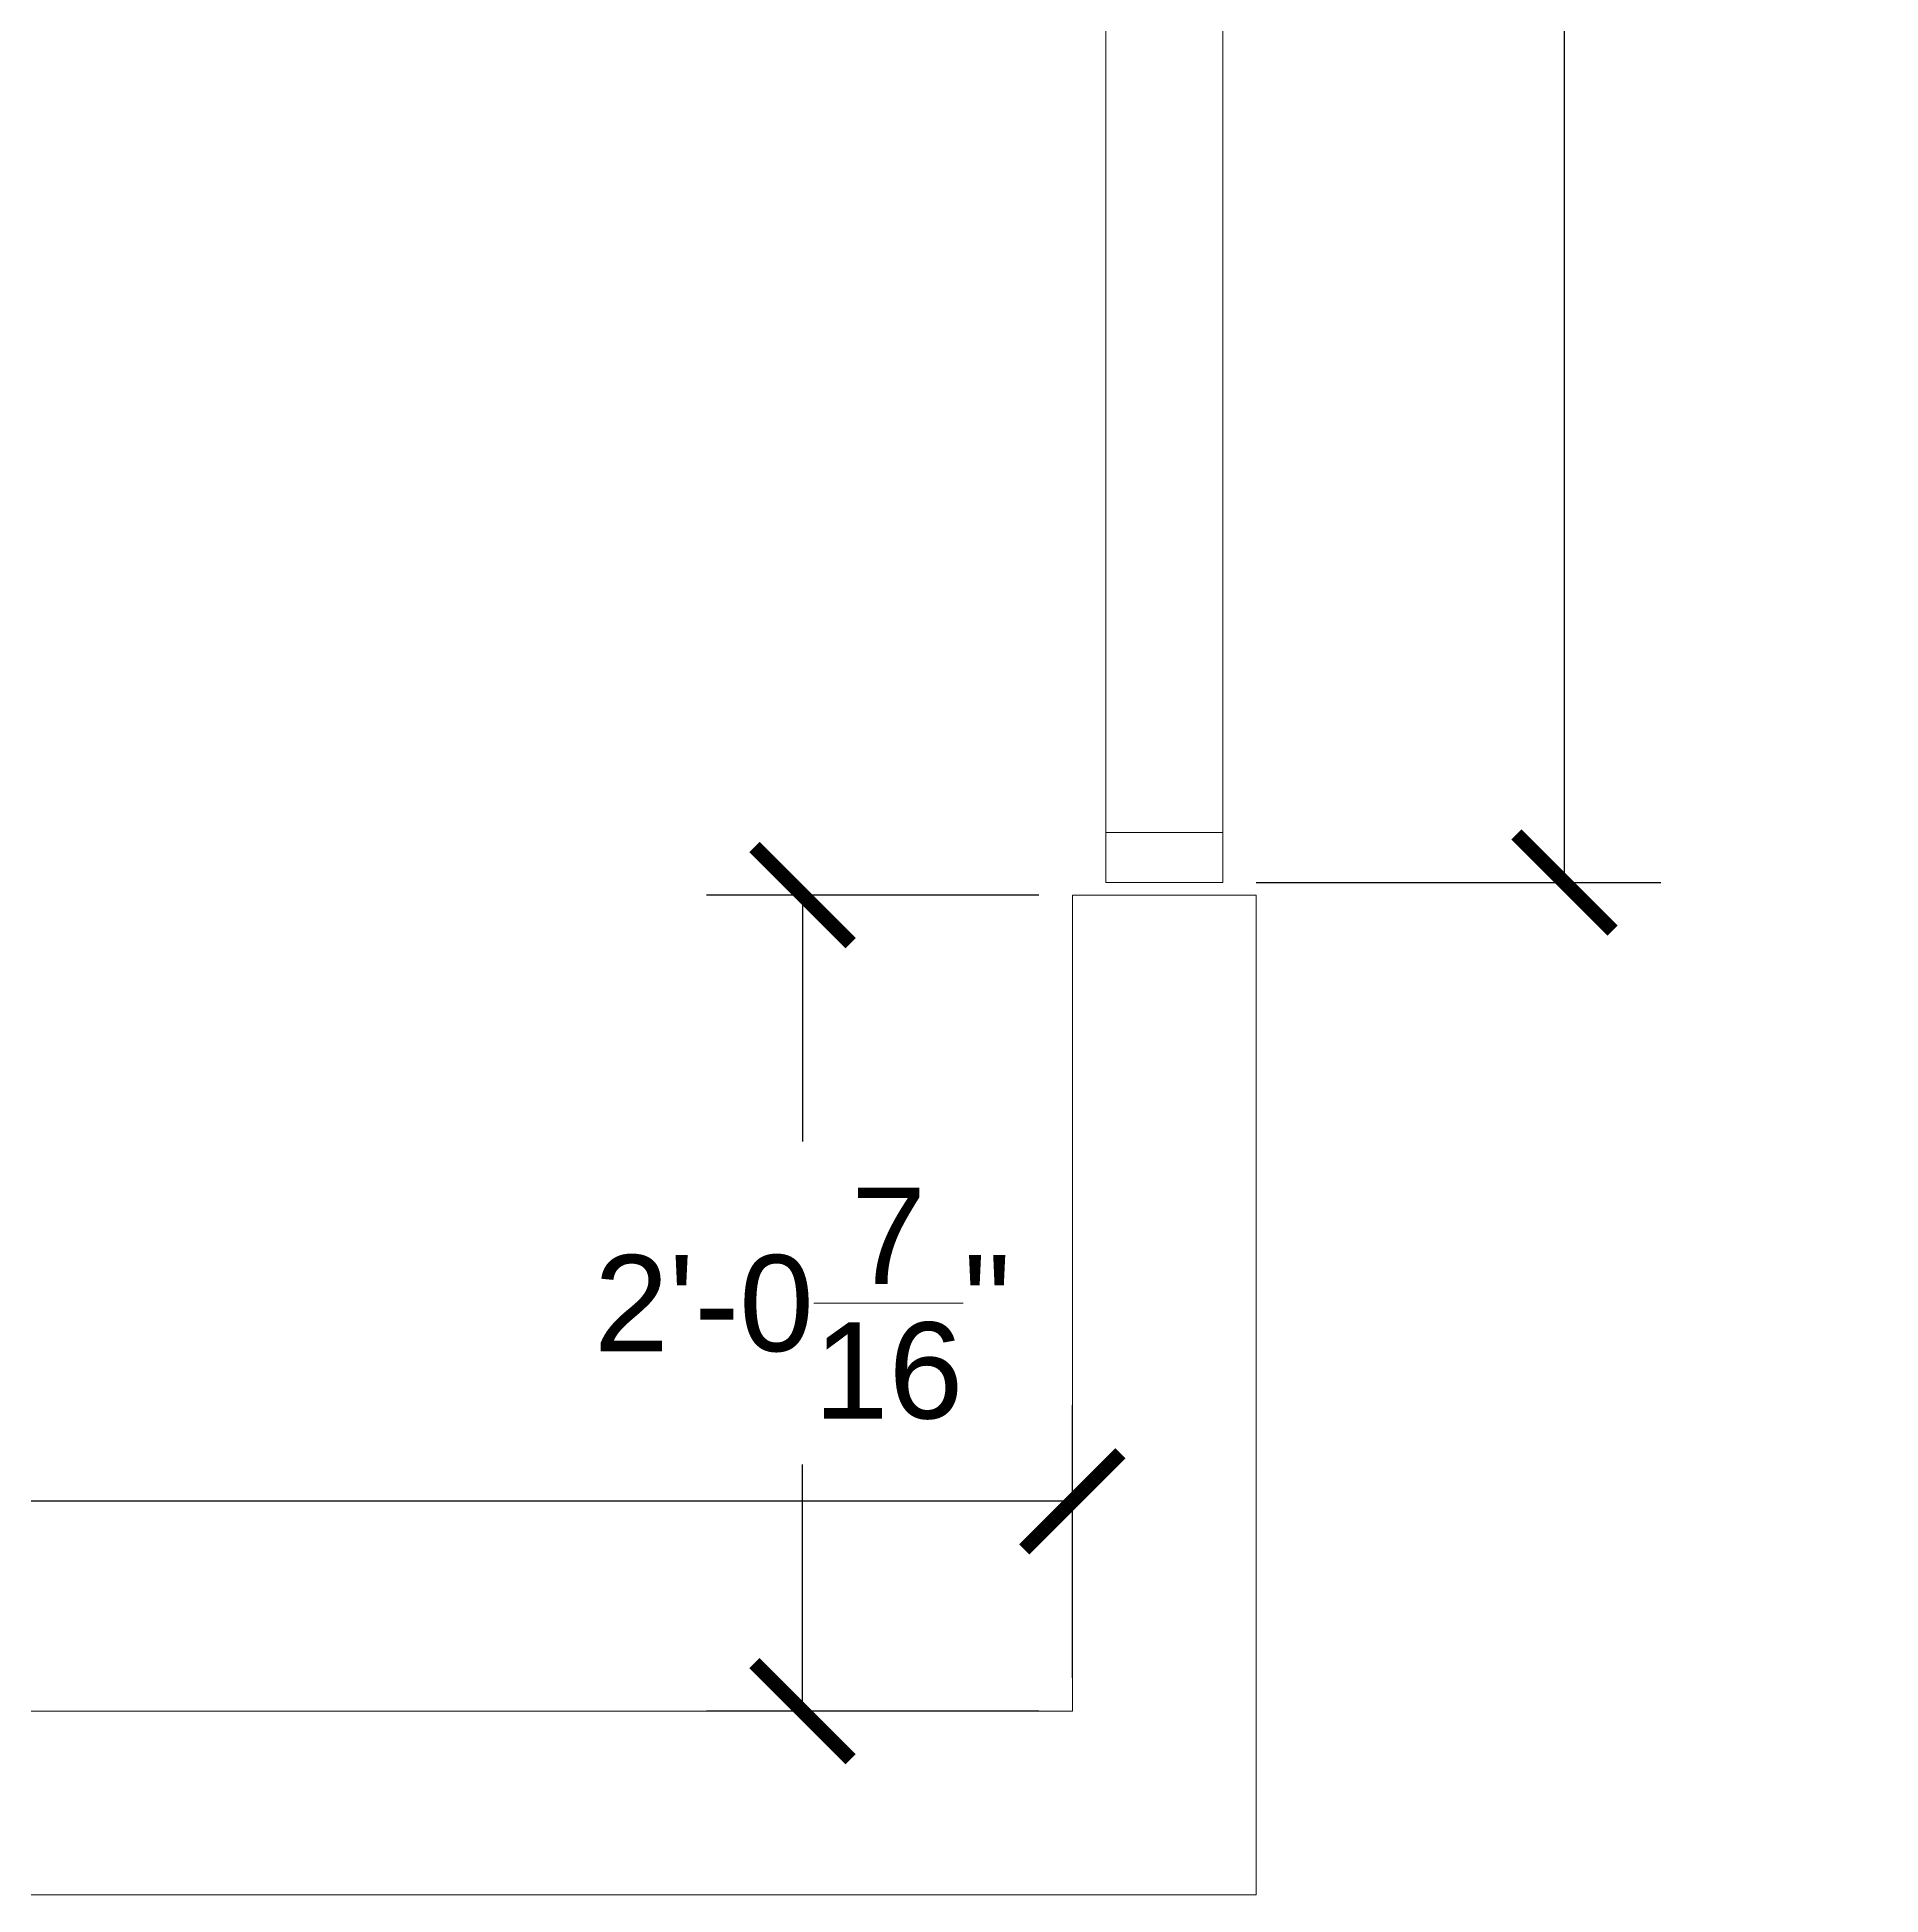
# Model space of a CAD drawing. Header units: inches. Extents: x -465 to -3, y 586 to 1088.
# Drawn here: x -57.8 to -2.5, y 848.6 to 904.2 of the extents above; entities that cross this region are included whole.
import ezdxf

# ---------------------------------------------------------------- set-up
doc = ezdxf.new("R2010")
doc.units = ezdxf.units.IN
doc.header["$MEASUREMENT"] = 0
doc.layers.get('0').update_dxf_attribs({"color": 1, "lineweight": 9})
doc.layers.add('A-101-Floorplan-1st-floor', color=7, linetype='Continuous', lineweight=9)
doc.layers.add('A101-Dimensions', color=7, linetype='Continuous', lineweight=9)
doc.styles.add('Annotative', font='Arial.ttf')
doc.dimstyles.new('Annotative', dxfattribs={"dimtxt": 0.18, "dimasz": 0.18, "dimexe": 0.18, "dimexo": 0.0625, "dimgap": 0.09, "dimtad": 0, "dimtih": 1, "dimtoh": 1, "dimdec": 4, "dimzin": 0, "dimdsep": 46, "dimlunit": 4, "dimtxsty": 'Annotative', "dimblk": 'ARCHTICK', "dimblk1": 'ARCHTICK', "dimblk2": 'ARCHTICK', "dimcen": 0.09, "dimadec": 0, "dimazin": 0, "dimtfac": 1, "dimtdec": 4, "dimtofl": 0, "dimtmove": 0, "dimatfit": 3, "dimldrblk": 'ARCHTICK', "dimfxl": 1, "dimtolj": 1, "dimtzin": 0, "dimarcsym": 0})

# ---------------------------------------------------------------- blocks, each defined once
blk = doc.blocks.new('_ArchTick')
at = {"color": 0, "linetype": 'ByBlock', "lineweight": 30, "const_width": 0.15}
blk.add_lwpolyline([(-0.5, -0.5), (0.5, 0.5)], dxfattribs=at)
blk = doc.blocks.new('*D540')
at = {"layer": 'A101-Dimensions', "color": 0, "lineweight": -2, "transparency": 16777216}
for p, q in [((-129.881, 855.094), (-129.881, 863.258)), ((-26.756, 855.094), (-26.756, 863.258)), ((-129.881, 860.378), (-84.633, 860.378)), ((-26.756, 860.378), (-72.003, 860.378))]:
    blk.add_line(p, q, dxfattribs=at)
at = {"layer": 'A101-Dimensions', "color": 0, "lineweight": -2, "transparency": 16777216, "xscale": 2.88, "yscale": 2.88, "zscale": 2.88, "rotation": 180}
blk.add_blockref('_ArchTick', (-129.881, 860.378), dxfattribs=at)
at = {"layer": 'A101-Dimensions', "color": 0, "lineweight": -2, "transparency": 16777216, "xscale": 2.88, "yscale": 2.88, "zscale": 2.88}
blk.add_blockref('_ArchTick', (-26.756, 860.378), dxfattribs=at)
at = {"layer": 'A101-Dimensions', "color": 0, "lineweight": 5, "transparency": 16777216, "insert": (-78.318, 860.378), "char_height": 2.88, "attachment_point": 5, "style": 'Annotative'}
blk.add_mtext('\\A1;8\'-7{\\H1x;\\S1/8;}"', dxfattribs=at)
blk = doc.blocks.new('*D546')
at = {"layer": 'A101-Dimensions', "color": 0, "lineweight": -2, "transparency": 16777216}
for p, q in [((-21.256, 1046.937), (-9.137, 1046.937)), ((-12.017, 1046.937), (-12.017, 967.783)), ((-12.017, 878.906), (-12.017, 958.061)), ((-21.256, 878.906), (-9.137, 878.906))]:
    blk.add_line(p, q, dxfattribs=at)
at = {"layer": 'A101-Dimensions', "color": 0, "lineweight": -2, "transparency": 16777216, "xscale": 2.88, "yscale": 2.88, "zscale": 2.88}
for p, rotation in [((-12.017, 1046.937), 90), ((-12.017, 878.906), 270)]:
    blk.add_blockref('_ArchTick', p, dxfattribs=dict(at, rotation=rotation))
at = {"layer": 'A101-Dimensions', "color": 0, "lineweight": 5, "transparency": 16777216, "insert": (-12.017, 962.922), "char_height": 2.88, "attachment_point": 5, "style": 'Annotative'}
blk.add_mtext('\\A1;14\'-0{\\H1x;\\S1/16;}"', dxfattribs=at)
blk = doc.blocks.new('*D547')
at = {"layer": 'A101-Dimensions', "color": 0, "lineweight": -2, "transparency": 16777216}
for p, q in [((-27.756, 878.531), (-37.717, 878.531)), ((-34.837, 878.531), (-34.837, 871.149)), ((-34.837, 854.094), (-34.837, 861.476)), ((-27.756, 854.094), (-37.717, 854.094))]:
    blk.add_line(p, q, dxfattribs=at)
at = {"layer": 'A101-Dimensions', "color": 0, "lineweight": -2, "transparency": 16777216, "xscale": 2.88, "yscale": 2.88, "zscale": 2.88}
for p, rotation in [((-34.837, 878.531), 90), ((-34.837, 854.094), 270)]:
    blk.add_blockref('_ArchTick', p, dxfattribs=dict(at, rotation=rotation))
at = {"layer": 'A101-Dimensions', "color": 0, "lineweight": 5, "transparency": 16777216, "insert": (-34.837, 866.312), "char_height": 2.88, "attachment_point": 5, "style": 'Annotative'}
blk.add_mtext('\\A1;2\'-0{\\H1x;\\S7/16;}"', dxfattribs=at)
blk = doc.blocks.new('*D548')
at = {"layer": 'A101-Dimensions', "color": 0, "lineweight": -2, "transparency": 16777216}
for p, q in [((-125.568, 847.594), (-125.568, 840.527)), ((-21.256, 847.594), (-21.256, 840.527)), ((-125.568, 843.407), (-80.704, 843.407)), ((-21.256, 843.407), (-66.12, 843.407))]:
    blk.add_line(p, q, dxfattribs=at)
at = {"layer": 'A101-Dimensions', "color": 0, "lineweight": -2, "transparency": 16777216, "xscale": 2.88, "yscale": 2.88, "zscale": 2.88, "rotation": 180}
blk.add_blockref('_ArchTick', (-125.568, 843.407), dxfattribs=at)
at = {"layer": 'A101-Dimensions', "color": 0, "lineweight": -2, "transparency": 16777216, "xscale": 2.88, "yscale": 2.88, "zscale": 2.88}
blk.add_blockref('_ArchTick', (-21.256, 843.407), dxfattribs=at)
at = {"layer": 'A101-Dimensions', "color": 0, "lineweight": 5, "transparency": 16777216, "insert": (-73.412, 843.407), "char_height": 2.88, "attachment_point": 5, "style": 'Annotative'}
blk.add_mtext('\\A1;8\'-8{\\H1x;\\S5/16;}"', dxfattribs=at)

msp = doc.modelspace()

# ---------------------------------------------------------------- linework, layer by layer
at = {"layer": 'A-101-Floorplan-1st-floor', "lineweight": 5}
for p, q in [((-25.75559, 1046.93729), (-25.75559, 878.90604)), ((-22.25559, 1046.93729), (-22.25559, 878.90604)), ((-25.75559, 880.40604), (-22.25559, 880.40604)), ((-25.75559, 878.90604), (-22.25559, 878.90604)), ((-26.75559, 854.09354), (-26.75559, 878.53104)), ((-26.75559, 878.53104), (-21.25559, 878.53104)), ((-21.25559, 848.59354), (-21.25559, 878.53104)), ((-129.88059, 854.09354), (-26.75559, 854.09354)), ((-21.25559, 848.59354), (-125.56809, 848.59354))]:
    msp.add_line(p, q, dxfattribs=at)

# ---------------------------------------------------------------- dimensions: what is measured, and where the dimension line sits
at = {"layer": 'A101-Dimensions', "lineweight": 5}
for base, p1, p2, picture, middle in [((-12.0174654121, 878.9060435689), (-22.2555907836, 1046.9372935689), (-22.2555907836, 878.9060435689), '*D546', (-12.0174654121, 962.9216685689)), ((-34.83723, 878.53104), (-26.75559, 854.09354), (-26.75559, 878.53104), '*D547', (-34.83723, 866.31229))]:
    dim = msp.add_linear_dim(base=base, p1=p1, p2=p2, angle=90, dimstyle='Annotative', dxfattribs=at)
    dim.commit()
    dim.dimension.update_dxf_attribs({"geometry": picture, "text_midpoint": middle})
for base, p1, p2, picture, middle in [((-26.75559, 860.3776), (-129.88059, 854.09354), (-26.75559, 854.09354), '*D540', (-78.31809, 860.3776)), ((-125.56809, 843.40662), (-21.25559, 848.59354), (-125.56809, 848.59354), '*D548', (-73.41184, 843.40662))]:
    dim = msp.add_linear_dim(base=base, p1=p1, p2=p2, dimstyle='Annotative', dxfattribs=at)
    dim.commit()
    dim.dimension.update_dxf_attribs({"geometry": picture, "text_midpoint": middle})

doc.saveas('drawing.dxf')
